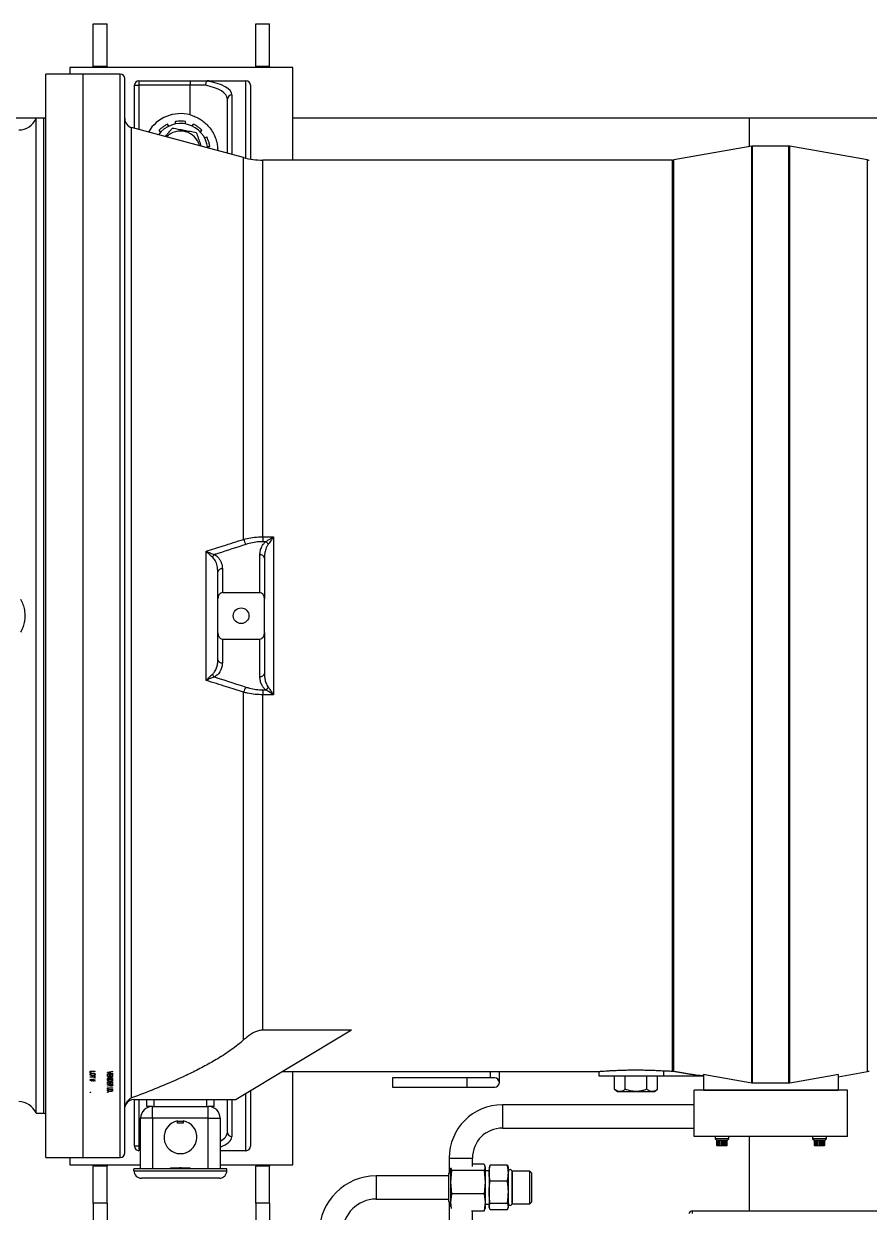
# Model space of a CAD drawing. Header units: millimetres. Extents: x -69706 to 52883, y -6882 to 68885.
# Drawn here: x 7014 to 7592, y 63736 to 64548 of the extents above; entities that cross this region are included whole.
import ezdxf

# ---------------------------------------------------------------- set-up
doc = ezdxf.new("R2010")
doc.units = ezdxf.units.MM
doc.layers.add('B2F-H-EQ-P-T20001$0$M-HVAC-EQPM', color=134, linetype='Continuous')

# ---------------------------------------------------------------- blocks, each defined once
blk = doc.blocks.new('B2F-H-EQ-P-T20001$0$CH-B2C-05、09-1000RT_20201019')
at = {"color": 0, "linetype": 'Continuous', "lineweight": 25}
for p, q in [((3146.54, 3106.45), (3156.07, 3106.45)), ((3146.54, 3077.24), (3146.54, 3106.45)), ((3156.07, 3077.24), (3156.07, 3106.45)), ((3257.66, 3106.45), (3267.19, 3106.45)), ((3257.66, 3077.24), (3257.66, 3106.45)), ((3267.19, 3077.24), (3267.19, 3106.45)), ((3130.66, 3076.48), (3130.66, 3072.1)), ((3283.06, 3076.48), (3130.66, 3076.48)), ((3156.07, 3077.24), (3146.54, 3077.24)), ((3146.54, 3077.24), (3146.54, 3076.48)), ((3156.07, 3077.24), (3156.07, 3076.48)), ((3267.19, 3077.24), (3257.66, 3077.24)), ((3257.66, 3077.24), (3257.66, 3076.48)), ((3267.19, 3077.24), (3267.19, 3076.48)), ((3283.06, 3013.36), (3283.06, 3076.48)), ((3139.76, 3072.1), (3114.36, 3072.1)), ((3114.36, 2332.31), (3114.36, 3072.1)), ((3139.76, 2332.31), (3139.76, 3072.1)), ((3165.16, 3072.04), (3139.76, 3072.04)), ((3165.16, 2332.37), (3165.16, 3072.04)), ((3168.2, 2335.42), (3168.2, 3068.99)), ((3174.81, 3064.42), (3177.86, 3064.42)), ((3174.81, 3035.08), (3174.81, 3064.42)), ((3177.86, 3067.46), (3177.86, 3064.42)), ((3177.86, 3067.46), (3212.91, 3067.46)), ((3212.91, 3064.42), (3177.86, 3064.42)), ((3177.86, 3064.42), (3177.86, 3034.26)), ((3212.91, 3067.46), (3225.72, 3067.46)), ((3212.91, 3067.46), (3212.91, 3064.42)), ((3223.34, 3064.42), (3212.91, 3064.42)), ((3212.91, 3044.24), (3212.91, 3064.42)), ((3225.72, 3067.46), (3251.01, 3067.46)), ((3251.01, 3014.69), (3251.01, 3067.46)), ((3254.06, 3064.42), (3254.06, 3014.08)), ((3238.31, 3018.06), (3238.31, 3054.98)), ((3241.36, 3057.84), (3241.36, 3017.25)), ((3112.86, 3041.94), (2839.43, 3041.94)), ((3112.83, 3041.94), (3107.56, 3041.94)), ((3107.56, 2362.47), (3107.56, 3041.94)), ((3112.83, 2362.47), (3112.83, 3041.94)), ((3249.4, 3015.09), (3172.91, 3035.59)), ((3172.91, 2372.97), (3172.91, 3035.59)), ((3197.07, 3037.73), (3198.13, 3036.48)), ((3198.32, 3036.57), (3197.38, 3037.88)), ((3202.85, 3038.05), (3202.85, 3039.66)), ((3209.43, 3039.71), (3209.55, 3038.08)), ((3209.76, 3038.05), (3209.76, 3039.66)), ((3214.29, 3036.57), (3215.23, 3037.88)), ((3594.93, 3041.94), (3283.06, 3041.94)), ((3886.33, 3041.94), (3594.93, 3041.94)), ((3594.93, 3041.94), (3594.93, 3022.53)), ((3192.73, 3032.51), (3191.79, 3033.82)), ((3220.59, 3034.06), (3219.73, 3032.67)), ((3219.88, 3032.51), (3220.83, 3033.82)), ((3222.67, 3028.66), (3224.21, 3029.16)), ((3226.29, 3022.92), (3224.78, 3022.3)), ((3224.81, 3022.09), (3226.34, 3022.59)), ((3596.7, 3022.84), (3543.49, 3013.46)), ((3596.7, 2383.15), (3596.7, 3022.84)), ((3622.1, 3022.89), (3597.23, 3022.89)), ((3597.23, 2383.1), (3597.23, 3022.89)), ((3622.1, 2383.1), (3622.1, 3022.89)), ((3675.84, 3013.46), (3622.63, 3022.84)), ((3622.63, 2383.15), (3622.63, 3022.84)), ((3249.4, 2754.39), (3249.4, 3015.09)), ((3542.39, 3013.36), (3262.55, 3013.36)), ((3262.55, 2756.17), (3262.55, 3013.36)), ((3542.39, 2391.32), (3542.39, 3013.36)), ((3543.49, 2391.21), (3543.49, 3013.46)), ((3675.84, 2390.95), (3675.84, 3013.46)), ((3262.55, 2756.17), (3262.55, 2752.78)), ((3262.55, 2756.17), (3269.93, 2756.17)), ((3264.48, 2752.78), (3262.55, 2752.78)), ((3269.93, 2756.17), (3269.93, 2648.24)), ((3223.84, 2658.03), (3223.84, 2746.38)), ((3260.54, 2718.08), (3260.54, 2743.78)), ((3263.58, 2741.63), (3263.58, 2713.77)), ((3231.83, 2713.77), (3231.83, 2732.19)), ((3234.88, 2734.35), (3234.88, 2718.08)), ((3231.83, 2690.64), (3231.83, 2713.77)), ((3234.88, 2718.08), (3260.54, 2718.08)), ((3263.58, 2690.64), (3263.58, 2713.77)), ((3231.83, 2672.22), (3231.83, 2690.64)), ((3234.88, 2686.33), (3234.88, 2670.07)), ((3234.88, 2686.33), (3260.54, 2686.33)), ((3260.54, 2660.63), (3260.54, 2686.33)), ((3263.58, 2690.64), (3263.58, 2662.78)), ((3249.4, 2412.52), (3249.4, 2650.02)), ((3262.55, 2651.63), (3264.48, 2651.63)), ((3262.55, 2651.63), (3262.55, 2648.24)), ((3262.55, 2419.25), (3262.55, 2648.24)), ((3269.93, 2648.24), (3262.55, 2648.24)), ((3323.05, 2419.25), (3244.41, 2372)), ((3323.05, 2419.25), (3262.55, 2419.25)), ((3144.55, 2391.24), (3148.05, 2391.24)), ((3144.55, 2390.08), (3144.55, 2391.24)), ((3144.95, 2390.08), (3144.55, 2390.08)), ((3144.55, 2387.34), (3147.64, 2387.34)), ((3144.55, 2387.08), (3144.55, 2387.34)), ((3147.64, 2387.08), (3144.55, 2387.08)), ((3144.91, 2389.58), (3144.91, 2389)), ((3144.95, 2390.97), (3144.95, 2391.24)), ((3144.95, 2390.08), (3144.95, 2390.97)), ((3148.05, 2390.97), (3144.95, 2390.97)), ((3147.64, 2387.93), (3148.05, 2387.93)), ((3147.64, 2387.34), (3147.64, 2387.93)), ((3147.64, 2387.08), (3147.64, 2387.34)), ((3147.64, 2386.5), (3147.64, 2387.08)), ((3148.05, 2386.5), (3147.64, 2386.5)), ((3147.69, 2389.58), (3147.69, 2389)), ((3148.05, 2390.97), (3148.05, 2391.24)), ((3148.05, 2386.5), (3148.05, 2387.93)), ((3156.47, 2390.56), (3159.97, 2391.32)), ((3156.47, 2390.27), (3156.47, 2390.56)), ((3159.97, 2389.52), (3156.47, 2390.27)), ((3156.47, 2389.35), (3159.97, 2389.35)), ((3156.47, 2387.99), (3156.47, 2389.35)), ((3156.88, 2387.99), (3156.47, 2387.99)), ((3156.47, 2387.64), (3159.97, 2387.64)), ((3156.47, 2387.38), (3156.47, 2387.64)), ((3159.09, 2387.38), (3156.47, 2387.38)), ((3156.47, 2386.5), (3159.09, 2387.38)), ((3156.47, 2386.23), (3156.47, 2386.5)), ((3159.97, 2386.23), (3156.47, 2386.23)), ((3156.88, 2389.08), (3156.88, 2389.35)), ((3156.88, 2387.99), (3156.88, 2389.08)), ((3158.09, 2389.08), (3156.88, 2389.08)), ((3157.47, 2390.52), (3156.9, 2390.42)), ((3159.97, 2387.36), (3157.36, 2386.49)), ((3157.36, 2386.49), (3159.97, 2386.49)), ((3159.97, 2391.03), (3157.47, 2390.52)), ((3157.47, 2390.31), (3159.97, 2389.8)), ((3158.09, 2389.08), (3158.09, 2389.35)), ((3158.09, 2388.11), (3158.09, 2389.08)), ((3158.49, 2388.11), (3158.09, 2388.11)), ((3158.49, 2389.08), (3158.49, 2389.35)), ((3158.49, 2388.11), (3158.49, 2389.08)), ((3159.57, 2389.08), (3158.49, 2389.08)), ((3159.09, 2387.38), (3159.09, 2387.64)), ((3159.57, 2389.08), (3159.57, 2389.35)), ((3159.57, 2388.04), (3159.57, 2389.08)), ((3159.97, 2388.04), (3159.57, 2388.04)), ((3159.97, 2391.03), (3159.97, 2391.32)), ((3159.97, 2389.52), (3159.97, 2389.8)), ((3159.97, 2388.04), (3159.97, 2389.35)), ((3159.97, 2387.36), (3159.97, 2387.64)), ((3159.97, 2386.23), (3159.97, 2386.49)), ((3276.11, 2391.05), (3492.25, 2391.05)), ((3283.06, 2327.17), (3283.06, 2391.05)), ((3401.95, 2386.6), (3351.15, 2386.6)), ((3351.15, 2386.6), (3351.15, 2380.25)), ((3421, 2386.6), (3401.95, 2386.6)), ((3401.95, 2386.6), (3401.95, 2380.25)), ((3417.83, 2391.05), (3417.83, 2386.6)), ((3424.18, 2383.43), (3424.18, 2391.05)), ((3492.19, 2391.05), (3492.19, 2388)), ((3492.19, 2388), (3536.33, 2388)), ((3502.92, 2378.86), (3502.92, 2388)), ((3510.26, 2378.86), (3510.26, 2388)), ((3524.92, 2378.86), (3524.92, 2388)), ((3532.25, 2378.86), (3532.25, 2388)), ((3536.33, 2391.52), (3536.33, 2388)), ((3536.33, 2388), (3563.69, 2388)), ((3542.39, 2391.32), (3543.49, 2391.21)), ((3563.69, 2389), (3563.69, 2378.35)), ((3655.64, 2387.39), (3675.84, 2390.95)), ((3655.64, 2389), (3655.64, 2378.35)), ((3144.55, 2385.64), (3145.49, 2385.54)), ((3144.55, 2385.4), (3144.55, 2385.64)), ((3145.49, 2385.3), (3144.55, 2385.4)), ((3144.55, 2385.11), (3145.49, 2385.01)), ((3144.55, 2384.87), (3144.55, 2385.11)), ((3145.49, 2384.77), (3144.55, 2384.87)), ((3145.49, 2385.75), (3145.94, 2385.75)), ((3145.49, 2385.54), (3145.49, 2385.75)), ((3145.49, 2385.01), (3145.49, 2385.3)), ((3145.49, 2384.39), (3145.49, 2384.77)), ((3145.94, 2384.39), (3145.49, 2384.39)), ((3145.94, 2385.49), (3145.94, 2385.75)), ((3145.94, 2385.49), (3146.7, 2385.41)), ((3146.7, 2385.17), (3145.94, 2385.25)), ((3145.94, 2384.96), (3145.94, 2385.25)), ((3145.94, 2384.96), (3146.7, 2384.88)), ((3145.94, 2384.39), (3145.94, 2384.73)), ((3146.7, 2384.65), (3145.94, 2384.73)), ((3146.7, 2385.75), (3147.15, 2385.75)), ((3146.7, 2385.41), (3146.7, 2385.75)), ((3146.7, 2384.88), (3146.7, 2385.17)), ((3146.7, 2384.39), (3146.7, 2384.65)), ((3147.15, 2384.39), (3146.7, 2384.39)), ((3147.15, 2385.36), (3147.15, 2385.75)), ((3147.15, 2385.36), (3148.05, 2385.26)), ((3147.15, 2384.83), (3147.15, 2385.12)), ((3148.05, 2385.03), (3147.15, 2385.12)), ((3147.15, 2384.83), (3148.05, 2384.74)), ((3147.15, 2384.39), (3147.15, 2384.6)), ((3148.05, 2384.5), (3147.15, 2384.6)), ((3148.05, 2385.03), (3148.05, 2385.26)), ((3148.05, 2384.5), (3148.05, 2384.74)), ((3156.47, 2385.81), (3159.97, 2385.81)), ((3156.47, 2385.16), (3156.47, 2385.81)), ((3156.47, 2384.01), (3159.97, 2384.01)), ((3156.47, 2382.72), (3156.47, 2384.01)), ((3156.88, 2382.72), (3156.47, 2382.72)), ((3156.47, 2382.38), (3159.97, 2382.38)), ((3156.47, 2382.13), (3156.47, 2382.38)), ((3158.05, 2382.13), (3156.47, 2382.13)), ((3156.47, 2381.17), (3157.21, 2381.39)), ((3157.44, 2381.18), (3156.47, 2380.89)), ((3156.47, 2380.89), (3156.47, 2381.17)), ((3156.47, 2379.95), (3159.97, 2379.95)), ((3156.47, 2379.71), (3156.47, 2379.95)), ((3159.97, 2379.71), (3156.47, 2379.71)), ((3156.47, 2379.29), (3156.92, 2379.29)), ((3156.47, 2379.07), (3156.47, 2379.29)), ((3156.92, 2379.07), (3156.47, 2379.07)), ((3156.47, 2378.66), (3159.97, 2378.66)), ((3156.47, 2378.05), (3156.47, 2378.66)), ((3156.88, 2385.81), (3156.88, 2385.55)), ((3159.57, 2385.55), (3156.88, 2385.55)), ((3156.88, 2385.18), (3156.88, 2385.55)), ((3156.88, 2383.76), (3156.88, 2384.01)), ((3156.88, 2382.72), (3156.88, 2383.76)), ((3158.09, 2383.76), (3156.88, 2383.76)), ((3156.88, 2378.66), (3156.88, 2378.42)), ((3159.57, 2378.42), (3156.88, 2378.42)), ((3156.88, 2378.07), (3156.88, 2378.42)), ((3156.92, 2379.07), (3156.92, 2379.29)), ((3157.92, 2381.36), (3157.44, 2381.18)), ((3157.92, 2381.36), (3157.92, 2381.55)), ((3158.09, 2381.49), (3157.92, 2381.36)), ((3158.03, 2381.75), (3158.05, 2381.88)), ((3158.05, 2382.13), (3158.05, 2382.38)), ((3158.05, 2381.88), (3158.05, 2382.13)), ((3158.09, 2383.76), (3158.09, 2384.01)), ((3158.09, 2382.83), (3158.09, 2383.76)), ((3158.49, 2382.83), (3158.09, 2382.83)), ((3158.45, 2382.38), (3158.45, 2382.13)), ((3159.57, 2382.13), (3158.45, 2382.13)), ((3158.45, 2381.66), (3158.45, 2382.13)), ((3158.49, 2383.76), (3158.49, 2384.01)), ((3158.49, 2382.83), (3158.49, 2383.76)), ((3159.57, 2383.76), (3158.49, 2383.76)), ((3159.5, 2384.89), (3159.57, 2385.19)), ((3159.5, 2377.8), (3159.57, 2378.08)), ((3159.57, 2385.81), (3159.57, 2385.55)), ((3159.57, 2385.19), (3159.57, 2385.55)), ((3159.57, 2383.76), (3159.57, 2384.01)), ((3159.57, 2382.76), (3159.57, 2383.76)), ((3159.97, 2382.76), (3159.57, 2382.76)), ((3159.57, 2382.38), (3159.57, 2382.13)), ((3159.57, 2381.61), (3159.57, 2382.13)), ((3159.57, 2378.66), (3159.57, 2378.42)), ((3159.57, 2378.08), (3159.57, 2378.42)), ((3159.67, 2384.61), (3159.67, 2384.85)), ((3159.97, 2385.19), (3159.92, 2384.87)), ((3159.97, 2378.08), (3159.92, 2377.78)), ((3159.97, 2385.19), (3159.97, 2385.81)), ((3159.97, 2382.76), (3159.97, 2384.01)), ((3159.97, 2381.62), (3159.97, 2382.38)), ((3159.97, 2379.71), (3159.97, 2379.95)), ((3159.97, 2378.08), (3159.97, 2378.66)), ((3351.15, 2380.25), (3401.95, 2380.25)), ((3401.95, 2380.25), (3421, 2380.25)), ((3502.92, 2378.86), (3504.96, 2377.33)), ((3530.22, 2377.33), (3532.25, 2378.86)), ((3557.34, 2346.6), (3557.34, 2378.35)), ((3661.99, 2378.35), (3557.34, 2378.35)), ((3563.69, 2378.35), (3655.64, 2378.35)), ((3622.1, 2383.1), (3597.23, 2383.1)), ((3661.99, 2346.6), (3661.99, 2378.35)), ((3144.55, 2376.84), (3145, 2376.84)), ((3144.55, 2376.63), (3144.55, 2376.84)), ((3145, 2376.63), (3144.55, 2376.63)), ((3145, 2376.63), (3145, 2376.84)), ((3156.47, 2376.96), (3156.92, 2376.96)), ((3156.47, 2376.74), (3156.47, 2376.96)), ((3156.92, 2376.74), (3156.47, 2376.74)), ((3156.92, 2376.74), (3156.92, 2376.96)), ((3159.67, 2377.54), (3159.67, 2377.74)), ((3174.56, 2372), (3244.41, 2372)), ((3174.81, 2339.99), (3174.81, 2372)), ((3177.86, 2372), (3177.86, 2339.99)), ((3183.31, 2367.17), (3183.31, 2372)), ((3188.39, 2367.17), (3188.39, 2372)), ((3224.21, 2367.17), (3224.21, 2372)), ((3229.29, 2367.17), (3229.29, 2372)), ((3238.31, 2349.44), (3238.31, 2372)), ((3241.36, 2372), (3241.36, 2346.57)), ((3251.01, 2336.95), (3251.01, 2375.97)), ((3254.06, 2377.8), (3254.06, 2339.99)), ((3504.96, 2377.33), (3530.22, 2377.33)), ((3107.56, 2362.47), (3112.83, 2362.47)), ((3187.19, 2367.17), (3183.31, 2367.17)), ((3187.19, 2359.04), (3187.19, 2367.17)), ((3187.19, 2367.17), (3225.29, 2367.17)), ((3225.29, 2359.04), (3225.29, 2367.17)), ((3229.29, 2367.17), (3225.29, 2367.17)), ((3557.34, 2368.25), (3426.27, 2368.25)), ((3426.27, 2368.25), (3426.27, 2360.31)), ((3187.19, 2359.04), (3179.06, 2359.04)), ((3179.06, 2324.5), (3179.06, 2359.04)), ((3225.29, 2359.04), (3187.19, 2359.04)), ((3187.19, 2359.04), (3187.19, 2324.5)), ((3204.33, 2357.2), (3204.33, 2357.23)), ((3204.33, 2357.2), (3208.14, 2357.2)), ((3204.33, 2355.81), (3204.33, 2357.2)), ((3208.14, 2355.81), (3204.33, 2355.81)), ((3208.14, 2357.23), (3208.14, 2357.2)), ((3208.14, 2357.2), (3208.14, 2355.81)), ((3225.29, 2359.04), (3233.41, 2359.04)), ((3225.29, 2324.5), (3225.29, 2359.04)), ((3233.41, 2359.04), (3233.41, 2324.5)), ((3426.27, 2360.31), (3426.27, 2352.38)), ((3426.27, 2352.38), (3557.34, 2352.38)), ((3661.99, 2346.6), (3557.34, 2346.6)), ((3571.56, 2346.6), (3571.56, 2345.13)), ((3581.09, 2345.13), (3581.09, 2346.6)), ((3594.93, 2346.6), (3594.93, 2295.8)), ((3638.24, 2346.6), (3638.24, 2345.13)), ((3647.77, 2345.13), (3647.77, 2346.6)), ((3177.86, 2339.99), (3174.81, 2339.99)), ((3177.86, 2339.99), (3177.86, 2336.95)), ((3177.86, 2339.99), (3179.06, 2339.99)), ((3571.56, 2345.13), (3572.8, 2343.8)), ((3581.09, 2345.13), (3571.56, 2345.13)), ((3572.83, 2343.8), (3572.8, 2343.8)), ((3573.53, 2343.8), (3572.83, 2343.8)), ((3572.83, 2340.52), (3572.83, 2343.8)), ((3573.4, 2340.31), (3572.83, 2340.52)), ((3573.01, 2340.4), (3573.27, 2340.25)), ((3579.38, 2340.25), (3573.27, 2340.25)), ((3573.4, 2343.8), (3573.4, 2340.31)), ((3573.53, 2340.52), (3573.4, 2340.31)), ((3574.98, 2343.8), (3573.53, 2343.8)), ((3573.53, 2340.52), (3573.53, 2343.8)), ((3574.4, 2340.31), (3574.4, 2343.8)), ((3574.98, 2340.52), (3574.4, 2340.31)), ((3576.79, 2343.8), (3574.98, 2343.8)), ((3574.98, 2340.52), (3574.98, 2343.8)), ((3575.92, 2340.31), (3574.98, 2340.52)), ((3575.92, 2343.8), (3575.92, 2340.31)), ((3578.48, 2343.8), (3576.79, 2343.8)), ((3576.79, 2340.52), (3576.79, 2343.8)), ((3577.54, 2340.31), (3576.79, 2340.52)), ((3577.54, 2340.31), (3577.54, 2343.8)), ((3578.48, 2340.52), (3577.54, 2340.31)), ((3579.59, 2343.8), (3578.48, 2343.8)), ((3578.48, 2340.52), (3578.48, 2343.8)), ((3578.84, 2343.8), (3578.84, 2340.31)), ((3579.59, 2340.52), (3578.84, 2340.31)), ((3579.38, 2340.25), (3579.64, 2340.4)), ((3579.47, 2340.31), (3579.59, 2340.52)), ((3579.86, 2343.8), (3579.59, 2343.8)), ((3579.59, 2340.52), (3579.59, 2343.8)), ((3579.83, 2340.52), (3579.83, 2343.8)), ((3579.86, 2343.8), (3581.09, 2345.13)), ((3638.24, 2345.13), (3639.47, 2343.8)), ((3647.77, 2345.13), (3638.24, 2345.13)), ((3639.5, 2343.8), (3639.47, 2343.8)), ((3640.2, 2343.8), (3639.5, 2343.8)), ((3639.5, 2340.52), (3639.5, 2343.8)), ((3640.08, 2340.31), (3639.5, 2340.52)), ((3639.69, 2340.4), (3639.95, 2340.25)), ((3646.06, 2340.25), (3639.95, 2340.25)), ((3640.08, 2343.8), (3640.08, 2340.31)), ((3640.2, 2340.52), (3640.08, 2340.31)), ((3641.66, 2343.8), (3640.2, 2343.8)), ((3640.2, 2340.52), (3640.2, 2343.8)), ((3641.08, 2340.31), (3641.08, 2343.8)), ((3641.66, 2340.52), (3641.08, 2340.31)), ((3643.47, 2343.8), (3641.66, 2343.8)), ((3641.66, 2340.52), (3641.66, 2343.8)), ((3642.59, 2340.31), (3641.66, 2340.52)), ((3642.59, 2343.8), (3642.59, 2340.31)), ((3645.16, 2343.8), (3643.47, 2343.8)), ((3643.47, 2340.52), (3643.47, 2343.8)), ((3644.22, 2340.31), (3643.47, 2340.52)), ((3644.22, 2340.31), (3644.22, 2343.8)), ((3645.16, 2340.52), (3644.22, 2340.31)), ((3646.27, 2343.8), (3645.16, 2343.8)), ((3645.16, 2340.52), (3645.16, 2343.8)), ((3645.52, 2343.8), (3645.52, 2340.31)), ((3646.27, 2340.52), (3645.52, 2340.31)), ((3646.06, 2340.25), (3646.32, 2340.4)), ((3646.14, 2340.31), (3646.27, 2340.52)), ((3646.53, 2343.8), (3646.27, 2343.8)), ((3646.27, 2340.52), (3646.27, 2343.8)), ((3646.5, 2340.52), (3646.5, 2343.8)), ((3646.53, 2343.8), (3647.77, 2345.13)), ((3114.36, 2332.31), (3139.76, 2332.31)), ((3130.66, 2332.31), (3130.66, 2327.17)), ((3139.76, 2332.37), (3165.16, 2332.37)), ((3179.06, 2336.95), (3177.86, 2336.95)), ((3233.41, 2336.95), (3251.01, 2336.95)), ((3389.89, 2331.87), (3389.89, 2321.4)), ((3389.89, 2331.87), (3397.83, 2331.87)), ((3397.83, 2331.87), (3405.76, 2331.87)), ((3405.76, 2326.2), (3405.76, 2331.87)), ((3130.66, 2327.17), (3179.06, 2327.17)), ((3146.54, 2327.17), (3146.54, 2326.41)), ((3146.54, 2301), (3146.54, 2326.41)), ((3156.07, 2326.41), (3146.54, 2326.41)), ((3156.07, 2327.17), (3156.07, 2326.41)), ((3156.07, 2301), (3156.07, 2326.41)), ((3237.99, 2324.5), (3174.48, 2324.5)), ((3174.48, 2323.23), (3174.48, 2324.5)), ((3174.48, 2323.23), (3237.99, 2323.23)), ((3199.72, 2325.26), (3199.28, 2324.5)), ((3199.72, 2325.26), (3212.75, 2325.26)), ((3213.19, 2324.5), (3212.75, 2325.26)), ((3233.41, 2327.17), (3283.06, 2327.17)), ((3237.99, 2323.23), (3237.99, 2324.5)), ((3257.66, 2327.17), (3257.66, 2326.41)), ((3267.19, 2326.41), (3257.66, 2326.41)), ((3257.66, 2301), (3257.66, 2326.41)), ((3267.19, 2327.17), (3267.19, 2326.41)), ((3267.19, 2301), (3267.19, 2326.41)), ((3389.89, 2321.51), (3389.5, 2321.39)), ((3389.5, 2321.39), (3389.5, 2320.44)), ((3390.82, 2325.11), (3390.82, 2315.49)), ((3391.41, 2323.46), (3390.82, 2315.49)), ((3390.93, 2325.19), (3391.41, 2323.46)), ((3413.85, 2323.46), (3391.41, 2323.46)), ((3413.85, 2327.74), (3405.76, 2327.74)), ((3413.85, 2327.74), (3414.44, 2325.6)), ((3414.44, 2325.6), (3413.85, 2323.46)), ((3413.85, 2323.46), (3414.44, 2315.49)), ((3414.44, 2326.09), (3414.31, 2326.59)), ((3414.44, 2325.6), (3414.44, 2326.09)), ((3414.44, 2325.6), (3414.44, 2315.49)), ((3417.13, 2323.18), (3414.44, 2323.18)), ((3417.35, 2325.88), (3417.13, 2325.29)), ((3417.13, 2325.29), (3417.13, 2321.61)), ((3417.13, 2321.61), (3417.13, 2308.68)), ((3417.89, 2326.96), (3417.35, 2325.88)), ((3429.58, 2326.96), (3417.89, 2326.96)), ((3429.58, 2326.96), (3430.12, 2325.88)), ((3430.34, 2325.29), (3430.13, 2325.88)), ((3430.34, 2321.61), (3430.34, 2325.29)), ((3430.34, 2308.68), (3430.34, 2321.61)), ((3432.88, 2300.88), (3432.88, 2322.72)), ((3433.06, 2321.6), (3432.88, 2321.6)), ((3445.01, 2322.91), (3433.06, 2322.91)), ((3433.06, 2300.69), (3433.06, 2322.91)), ((3446.35, 2321.58), (3445.01, 2322.91)), ((3445.01, 2300.69), (3445.01, 2322.91)), ((3446.35, 2305.08), (3446.35, 2321.58)), ((3232.91, 2318.15), (3179.56, 2318.15)), ((3389.5, 2319.74), (3339.91, 2319.74)), ((3339.91, 2319.74), (3339.91, 2311.8)), ((3389.5, 2320.44), (3389.5, 2302.21)), ((3390.82, 2315.49), (3391.41, 2307.52)), ((3390.82, 2315.49), (3390.82, 2301.69)), ((3414.44, 2315.49), (3413.85, 2307.52)), ((3414.44, 2315.49), (3414.44, 2301.69)), ((3417.89, 2316.26), (3429.58, 2316.26)), ((3339.91, 2311.8), (3339.91, 2303.86)), ((3391.41, 2307.52), (3390.82, 2301.69)), ((3413.85, 2307.52), (3391.41, 2307.52)), ((3413.85, 2307.52), (3414.44, 2301.69)), ((3417.13, 2308.68), (3417.13, 2298.87)), ((3430.34, 2298.87), (3430.34, 2308.68)), ((3446.35, 2302.02), (3446.35, 2305.08)), ((3156.07, 2301), (3146.54, 2301)), ((3146.54, 2301), (3146.54, 1995.06)), ((3156.07, 2301), (3156.07, 1987.11)), ((3267.19, 2301), (3257.66, 2301)), ((3257.66, 2301), (3257.66, 1916.74)), ((3267.19, 2301), (3267.19, 1909.58)), ((3339.91, 2303.86), (3389.5, 2303.86)), ((3389.5, 2302.21), (3389.89, 2302.09)), ((3389.89, 2302.2), (3389.89, 2236.61)), ((3390.82, 2301.69), (3391.26, 2297.37)), ((3390.82, 2301.69), (3390.82, 2298.49)), ((3414.44, 2301.69), (3413.85, 2295.86)), ((3413.85, 2295.86), (3414.17, 2297.01)), ((3414.31, 2297.01), (3414.44, 2297.51)), ((3414.44, 2301.69), (3414.44, 2297.51)), ((3414.44, 2300.42), (3417.13, 2300.42)), ((3417.13, 2298.87), (3417.13, 2298.31)), ((3417.13, 2298.31), (3417.35, 2297.72)), ((3417.89, 2301.1), (3429.58, 2301.1)), ((3430.13, 2297.72), (3430.34, 2298.31)), ((3430.34, 2298.31), (3430.34, 2298.87)), ((3432.88, 2302), (3433.06, 2302)), ((3433.06, 2300.69), (3445.01, 2300.69)), ((3445.01, 2300.69), (3446.35, 2302.02)), ((3405.25, 2295.86), (3413.85, 2295.86)), ((3405.76, 2236.61), (3405.76, 2295.86)), ((3429.58, 2296.64), (3417.89, 2296.64)), ((3556.17, 2295.8), (4286.33, 2295.8)), ((3556.17, 2294.02), (3556.17, 2295.8))]:
    blk.add_line(p, q, dxfattribs=at)
at = {"color": 0, "linetype": 'Continuous', "lineweight": 25, "flags": 128}
for points in [[(3596.7, 2383.15), (3567.15, 2388.38), (3563.69, 2389)], [(3655.64, 2389), (3652.18, 2388.38), (3622.63, 2383.15)]]:
    blk.add_lwpolyline(points, dxfattribs=at)
at = {"color": 0, "linetype": 'Continuous', "lineweight": 25}
blk.add_circle((3247.71, 2702.21), 5.36, dxfattribs=at)
for centre, radius, start, end in [((3165.16, 3068.99), 3.05, 0, 90), ((3177.86, 3064.42), 3.05, 90, 180), ((3251.01, 3064.42), 3.05, 0, 90), ((3241.27, 3054.88), 2.96, 88.27487, 178.1646), ((3112.83, 3043.46), 1.52, 270, 0), ((3206.31, 3019.71), 25.4, 74.92994, 149.72614), ((3095.76, 3046.64), 12.7, 270, 338.28438), ((3174.56, 3041.72), 6.35, 180, 255), ((3206.31, 3019.71), 18.66, 6.01769, 143.98231), ((3206.31, 3019.71), 13.49, 14.73047, 135.26953), ((3597.23, 3019.84), 3.05, 90, 100), ((3622.1, 3019.84), 3.05, 80, 90), ((3262.55, 3064.16), 50.8, 255, 270), ((3542.39, 3019.71), 6.35, 270, 280), ((3676.94, 3019.71), 6.35, 260, 270), ((3265.01, 2759.67), 16.48, 198.67867, 212.04704), ((3261.74, 2748.27), 5.27, 31.32133, 58.76941), ((3233.8, 2739.53), 6.23, 134.51476, 154.99318), ((3260.92, 2741.09), 2.72, 11.42127, 98.05193), ((3234.5, 2731.65), 2.72, 81.95226, 168.57754), ((3234.5, 2672.76), 2.72, 191.42246, 278.04774), ((3233.8, 2664.88), 6.23, 205.00682, 225.48524), ((3260.92, 2663.32), 2.72, 261.94807, 348.57873), ((3265.01, 2644.74), 16.48, 147.95296, 161.32133), ((3261.74, 2656.14), 5.27, 301.23059, 328.67867), ((3421, 2383.43), 3.18, 270, 90), ((3676.94, 2384.7), 6.35, 90, 100), ((3095.76, 2357.77), 12.7, 21.71562, 90), ((3174.56, 2365.65), 6.35, 90, 155.87328), ((3112.83, 2360.95), 1.52, 0, 90), ((3187.19, 2359.04), 8.13, 90, 180), ((3225.29, 2359.04), 8.13, 0, 90), ((3426.27, 2331.87), 36.39, 90, 180), ((3206.24, 2346.15), 11.24, 99.75826, 80.24174), ((3241.27, 2349.53), 2.96, 181.8354, 271.72513), ((3426.27, 2331.87), 20.51, 90, 180), ((3177.86, 2339.99), 3.05, 180, 270), ((3251.01, 2339.99), 3.05, 270, 0), ((3165.16, 2335.42), 3.05, 270, 0), ((3179.56, 2323.23), 5.08, 180, 270), ((3232.91, 2323.23), 5.08, 270, 0), ((3431.61, 2322.72), 1.27, 0, 180), ((3339.91, 2281.07), 38.67, 90, 180), ((3339.91, 2281.07), 22.8, 90, 180), ((3431.61, 2300.88), 1.27, 180, 0), ((3556.17, 2293.23), 2.57, 90, 162.12564)]:
    blk.add_arc(centre, radius, start, end, dxfattribs=at)
for centre, major_axis, ratio, start_param, end_param in [((3212.91, 3054.98), (-25.4, 0), 0.407647, 3.141593, 4.289116), ((3212.91, 3057.84), (-28.45, 0), 0.36397, 3.141593, 4.296665), ((3234.88, 2713.77), (0, -4.31), 0.707107, 3.141593, 4.712389), ((3260.54, 2713.77), (0, 4.31), 0.707107, 4.712389, 6.283185), ((3234.88, 2690.64), (0, -4.31), 0.707107, 4.712389, 6.283185), ((3260.54, 2690.64), (0, 4.31), 0.707107, 3.141593, 4.712389), ((3212.91, 2349.44), (-25.4, 0), 0.407647, 2.510251, 3.141593), ((3212.91, 2346.57), (-28.45, 0), 0.36397, 2.375675, 3.141593)]:
    blk.add_ellipse(centre, major_axis=major_axis, ratio=ratio, start_param=start_param, end_param=end_param, dxfattribs=at)
for points, knots in [([(3224.4, 3067.31), (3224.26, 3067.17), (3223.98, 3066.9), (3223.64, 3066.11), (3223.43, 3065.26), (3223.36, 3064.67), (3223.34, 3064.43), (3223.34, 3064.42)], [0, 0, 0, 0, 0.268368, 0.536681, 0.805532, 0.992817, 1, 1, 1, 1]), ([(3225.72, 3067.46), (3225.56, 3067.46), (3225.23, 3067.46), (3224.82, 3067.43), (3224.56, 3067.38), (3224.45, 3067.34), (3224.41, 3067.32), (3224.4, 3067.31)], [0, 0, 0, 0, 0.330021, 0.687451, 0.831644, 0.950032, 1, 1, 1, 1]), ([(3212.91, 3044.24), (3214.09, 3043.86), (3216.46, 3043.11), (3219.7, 3041.39), (3222.6, 3039.3), (3225.25, 3036.77), (3227.58, 3033.78), (3229.4, 3030.49), (3230.69, 3027.12), (3231.41, 3023.92), (3231.71, 3021.45), (3231.68, 3020.15), (3231.67, 3019.84)], [0, 0, 0, 0, 0.108362, 0.216843, 0.324338, 0.431914, 0.555342, 0.67876, 0.782755, 0.886597, 0.972963, 1, 1, 1, 1]), ([(3197.07, 3037.73), (3196.4, 3037.35), (3195.04, 3036.6), (3193.3, 3035.28), (3192.26, 3034.28), (3191.79, 3033.82)], [0, 0, 0, 0, 0.347282, 0.703334, 1, 1, 1, 1]), ([(3195.83, 3029.45), (3196.3, 3030), (3197.57, 3031.47), (3199.23, 3033.42), (3200.41, 3034.8), (3200.82, 3035.27)], [0, 0, 0, 0, 0.283359, 0.755262, 1, 1, 1, 1]), ([(3197.38, 3037.88), (3197.33, 3037.86), (3197.25, 3037.82), (3197.15, 3037.77), (3197.1, 3037.74), (3197.07, 3037.73)], [0, 0, 0, 0, 0.499966, 0.750013, 1, 1, 1, 1]), ([(3200.82, 3035.27), (3202.13, 3035.02), (3204.77, 3034.53), (3208.83, 3033.77), (3212.93, 3033.01), (3215.67, 3032.5), (3217.03, 3032.24)], [0, 0, 0, 0, 0.245672, 0.491191, 0.74551, 1, 1, 1, 1]), ([(3209.43, 3039.71), (3208.66, 3039.81), (3207.12, 3039.99), (3204.93, 3039.96), (3203.5, 3039.75), (3202.85, 3039.66)], [0, 0, 0, 0, 0.347279, 0.703334, 1, 1, 1, 1]), ([(3209.76, 3039.66), (3209.71, 3039.67), (3209.62, 3039.68), (3209.51, 3039.7), (3209.45, 3039.71), (3209.43, 3039.71)], [0, 0, 0, 0, 0.499952, 0.750012, 1, 1, 1, 1]), ([(3220.59, 3034.06), (3220.02, 3034.58), (3218.89, 3035.64), (3217.09, 3036.9), (3215.82, 3037.57), (3215.23, 3037.88)], [0, 0, 0, 0, 0.347275, 0.703334, 1, 1, 1, 1]), ([(3217.03, 3032.24), (3217.48, 3030.98), (3218.37, 3028.45), (3219.48, 3025.31), (3220.14, 3023.45), (3220.34, 3022.88)], [0, 0, 0, 0, 0.408365, 0.816486, 1, 1, 1, 1]), ([(3220.83, 3033.82), (3220.79, 3033.86), (3220.73, 3033.92), (3220.65, 3034), (3220.61, 3034.04), (3220.59, 3034.06)], [0, 0, 0, 0, 0.499957, 0.750002, 1, 1, 1, 1]), ([(3226.29, 3022.92), (3226.15, 3023.68), (3225.85, 3025.2), (3225.13, 3027.27), (3224.5, 3028.57), (3224.21, 3029.16)], [0, 0, 0, 0, 0.347281, 0.703335, 1, 1, 1, 1]), ([(3226.34, 3022.59), (3226.34, 3022.64), (3226.32, 3022.73), (3226.31, 3022.84), (3226.3, 3022.9), (3226.29, 3022.92)], [0, 0, 0, 0, 0.499954, 0.750037, 1, 1, 1, 1]), ([(3223.84, 2746.38), (3227.71, 2747.57), (3236.25, 2750.21), (3244.75, 2752.92), (3249.4, 2754.39)], [0, 0, 0, 0, 0.45353, 1, 1, 1, 1]), ([(3249.4, 2754.39), (3251.02, 2754.79), (3254.3, 2755.59), (3258.77, 2756.1), (3261.54, 2756.15), (3262.55, 2756.17)], [0, 0, 0, 0, 0.384259, 0.777339, 1, 1, 1, 1]), ([(3262.55, 2752.78), (3261.67, 2752.76), (3259.27, 2752.71), (3255.35, 2752.17), (3252.49, 2751.35), (3251.04, 2750.93)], [0, 0, 0, 0, 0.22149, 0.605201, 1, 1, 1, 1]), ([(3260.54, 2743.78), (3260.6, 2744.75), (3260.73, 2746.72), (3261.65, 2749.16), (3262.82, 2751.05), (3263.72, 2752.11), (3264.33, 2752.66), (3264.48, 2752.78)], [0, 0, 0, 0, 0.303293, 0.615858, 0.780858, 0.948801, 1, 1, 1, 1]), ([(3264.48, 2752.78), (3265.54, 2753.42), (3267.31, 2754.47), (3269.18, 2755.68), (3269.93, 2756.17), (3269.93, 2756.17)], [0, 0, 0, 0, 0.597119, 0.997089, 1, 1, 1, 1]), ([(3269.93, 2756.17), (3269.93, 2756.17), (3269.42, 2755.44), (3268.17, 2753.63), (3266.96, 2751.99), (3266.25, 2751.02)], [0, 0, 0, 0, 0.002891, 0.403134, 1, 1, 1, 1]), ([(3228.15, 2742.17), (3227.38, 2742.84), (3225.91, 2744.13), (3224.49, 2745.65), (3223.84, 2746.37), (3223.84, 2746.38)], [0, 0, 0, 0, 0.525031, 0.99681, 1, 1, 1, 1]), ([(3223.84, 2746.38), (3223.85, 2746.37), (3224.7, 2745.95), (3226.57, 2745.06), (3228.44, 2744.35), (3229.43, 2743.98)], [0, 0, 0, 0, 0.003211, 0.474869, 1, 1, 1, 1]), ([(3251.04, 2750.93), (3244.65, 2748.85), (3237.45, 2746.52), (3230.23, 2744.23), (3229.43, 2743.98)], [0, 0, 0, 0, 0.888931, 1, 1, 1, 1]), ([(3229.43, 2743.98), (3229.91, 2743.68), (3230.9, 2743.08), (3232.21, 2741.8), (3233.37, 2740.21), (3234.24, 2738.32), (3234.78, 2736.35), (3234.85, 2735.02), (3234.88, 2734.35)], [0, 0, 0, 0, 0.126256, 0.256922, 0.439208, 0.626482, 0.811757, 1, 1, 1, 1]), ([(3266.25, 2751.02), (3265.9, 2750.48), (3265.19, 2749.41), (3264.37, 2747.29), (3263.72, 2744.69), (3263.63, 2742.65), (3263.58, 2741.63)], [0, 0, 0, 0, 0.185334, 0.374676, 0.684374, 1, 1, 1, 1]), ([(3231.83, 2732.19), (3231.75, 2733.56), (3231.63, 2735.59), (3230.82, 2738.2), (3230.06, 2739.84), (3229.18, 2741.19), (3228.49, 2741.84), (3228.15, 2742.17)], [0, 0, 0, 0, 0.385187, 0.570179, 0.757924, 0.877521, 1, 1, 1, 1]), ([(3097.05, 2713.47), (3097.05, 2713.46), (3097.68, 2712.32), (3098.73, 2709.93), (3099.82, 2705.74), (3100.05, 2701.51), (3099.54, 2697.48), (3098.6, 2694.1), (3097.57, 2692), (3097.05, 2690.94)], [0, 0, 0, 0, 0.000973, 0.166692, 0.332374, 0.553736, 0.69996, 0.849968, 1, 1, 1, 1]), ([(3228.15, 2662.24), (3228.66, 2662.77), (3229.95, 2664.1), (3231, 2666.61), (3231.71, 2669.43), (3231.79, 2671.28), (3231.83, 2672.22)], [0, 0, 0, 0, 0.187742, 0.477587, 0.736316, 1, 1, 1, 1]), ([(3234.88, 2670.07), (3234.82, 2669.17), (3234.7, 2667.36), (3233.85, 2665.1), (3232.74, 2663.3), (3231.47, 2661.77), (3230.18, 2660.92), (3229.43, 2660.43)], [0, 0, 0, 0, 0.249857, 0.50727, 0.651774, 0.798932, 1, 1, 1, 1]), ([(3223.84, 2658.03), (3223.84, 2658.04), (3224.37, 2658.63), (3225.34, 2659.67), (3226.8, 2661.09), (3227.69, 2661.86), (3228.15, 2662.24)], [0, 0, 0, 0, 0.003185, 0.387011, 0.689451, 1, 1, 1, 1]), ([(3263.58, 2662.78), (3263.59, 2662.47), (3263.61, 2661.25), (3263.86, 2659.12), (3264.48, 2656.8), (3265.27, 2654.87), (3265.92, 2653.89), (3266.25, 2653.39)], [0, 0, 0, 0, 0.097027, 0.37483, 0.656695, 0.827074, 1, 1, 1, 1]), ([(3229.43, 2660.43), (3228.87, 2660.23), (3227.73, 2659.8), (3225.84, 2659), (3224.55, 2658.38), (3223.85, 2658.04), (3223.84, 2658.03)], [0, 0, 0, 0, 0.30196, 0.613065, 0.996794, 1, 1, 1, 1]), ([(3249.4, 2650.02), (3245.54, 2651.25), (3237.05, 2653.95), (3228.51, 2656.59), (3223.84, 2658.03)], [0, 0, 0, 0, 0.453529, 1, 1, 1, 1]), ([(3229.43, 2660.43), (3230.23, 2660.18), (3237.45, 2657.89), (3244.65, 2655.56), (3251.04, 2653.49)], [0, 0, 0, 0, 0.111069, 1, 1, 1, 1]), ([(3264.48, 2651.63), (3264.01, 2652.08), (3263.07, 2652.99), (3261.89, 2654.81), (3260.95, 2657.06), (3260.57, 2659.12), (3260.54, 2660.32), (3260.54, 2660.63)], [0, 0, 0, 0, 0.174012, 0.352638, 0.624897, 0.904733, 1, 1, 1, 1]), ([(3262.55, 2648.24), (3260.81, 2648.29), (3257.3, 2648.4), (3252.9, 2649.12), (3250.32, 2649.78), (3249.4, 2650.02)], [0, 0, 0, 0, 0.385033, 0.780106, 1, 1, 1, 1]), ([(3251.04, 2653.49), (3251.85, 2653.24), (3254.05, 2652.57), (3257.89, 2651.81), (3260.98, 2651.69), (3262.55, 2651.63)], [0, 0, 0, 0, 0.221523, 0.605003, 1, 1, 1, 1]), ([(3269.93, 2648.24), (3269.93, 2648.24), (3269.18, 2648.73), (3267.31, 2649.94), (3265.54, 2650.99), (3264.48, 2651.63)], [0, 0, 0, 0, 0.002911, 0.402881, 1, 1, 1, 1]), ([(3266.25, 2653.39), (3266.96, 2652.42), (3268.17, 2650.78), (3269.42, 2648.98), (3269.93, 2648.24), (3269.93, 2648.24)], [0, 0, 0, 0, 0.596866, 0.997109, 1, 1, 1, 1]), ([(3262.55, 2419.25), (3261.76, 2419.2), (3259.94, 2419.08), (3257.18, 2418.08), (3254.49, 2416.6), (3251.85, 2414.66), (3250.26, 2413.27), (3249.4, 2412.52)], [0, 0, 0, 0, 0.121856, 0.284244, 0.509967, 0.736858, 1, 1, 1, 1]), ([(3249.4, 2412.52), (3248.11, 2411.4), (3245.52, 2409.15), (3241.2, 2405.92), (3236.6, 2402.77), (3230.6, 2399.01), (3223.04, 2394.73), (3213.79, 2390.02), (3202.44, 2384.76), (3188.9, 2379), (3178.24, 2374.98), (3172.91, 2372.97)], [0, 0, 0, 0, 0.069601, 0.139208, 0.209465, 0.279727, 0.398753, 0.517884, 0.636968, 0.81847, 1, 1, 1, 1]), ([(3144.5, 2389), (3144.52, 2389.12), (3144.56, 2389.3), (3144.78, 2389.51), (3145.08, 2389.69), (3145.58, 2389.85), (3146.03, 2389.87), (3146.25, 2389.89)], [0, 0, 0, 0, 0.249613, 0.375026, 0.500419, 0.749952, 1, 1, 1, 1]), ([(3146.29, 2388.12), (3146.06, 2388.13), (3145.72, 2388.14), (3145.29, 2388.24), (3145.01, 2388.34), (3144.79, 2388.48), (3144.56, 2388.69), (3144.53, 2388.88), (3144.5, 2389)], [0, 0, 0, 0, 0.249869, 0.377526, 0.500359, 0.621976, 0.750714, 1, 1, 1, 1]), ([(3146.25, 2389.62), (3146.08, 2389.62), (3145.83, 2389.61), (3145.52, 2389.54), (3145.31, 2389.47), (3145.13, 2389.38), (3145, 2389.26), (3144.93, 2389.16), (3144.91, 2389.07), (3144.91, 2389.02), (3144.91, 2389)], [0, 0, 0, 0, 0.249709, 0.376247, 0.499786, 0.626175, 0.749798, 0.874739, 0.937367, 1, 1, 1, 1]), ([(3144.91, 2389), (3144.91, 2388.96), (3144.92, 2388.87), (3145, 2388.74), (3145.14, 2388.62), (3145.32, 2388.52), (3145.54, 2388.45), (3145.87, 2388.39), (3146.12, 2388.39), (3146.3, 2388.38)], [0, 0, 0, 0, 0.125025, 0.25002, 0.37375, 0.500034, 0.625045, 0.750122, 1, 1, 1, 1]), ([(3146.25, 2389.89), (3146.49, 2389.88), (3146.84, 2389.87), (3147.27, 2389.77), (3147.56, 2389.67), (3147.8, 2389.53), (3148.04, 2389.31), (3148.07, 2389.12), (3148.09, 2389)], [0, 0, 0, 0, 0.250029, 0.375259, 0.500443, 0.625644, 0.750794, 1, 1, 1, 1]), ([(3147.69, 2389), (3147.68, 2389.04), (3147.67, 2389.14), (3147.59, 2389.27), (3147.44, 2389.39), (3147.26, 2389.49), (3147.02, 2389.56), (3146.69, 2389.61), (3146.42, 2389.62), (3146.25, 2389.62)], [0, 0, 0, 0, 0.125022, 0.24999, 0.374981, 0.499903, 0.624829, 0.749898, 1, 1, 1, 1]), ([(3148.09, 2389), (3148.07, 2388.88), (3148.03, 2388.69), (3147.81, 2388.48), (3147.58, 2388.34), (3147.29, 2388.24), (3146.87, 2388.14), (3146.52, 2388.13), (3146.29, 2388.12)], [0, 0, 0, 0, 0.249256, 0.374481, 0.499683, 0.621241, 0.750115, 1, 1, 1, 1]), ([(3146.3, 2388.38), (3146.47, 2388.39), (3146.81, 2388.4), (3147.2, 2388.49), (3147.45, 2388.62), (3147.59, 2388.73), (3147.67, 2388.86), (3147.68, 2388.95), (3147.69, 2389)], [0, 0, 0, 0, 0.250156, 0.499388, 0.624519, 0.749661, 0.874829, 1, 1, 1, 1]), ([(3156.9, 2390.42), (3157, 2390.4), (3157.19, 2390.37), (3157.37, 2390.33), (3157.47, 2390.31)], [0, 0, 0, 0, 0.50001, 1, 1, 1, 1]), ([(3492.25, 2391.05), (3492.27, 2391.06), (3492.3, 2391.06), (3493.18, 2391.13), (3494.75, 2391.25), (3496.98, 2391.41), (3499.8, 2391.58), (3503.11, 2391.76), (3506.86, 2391.91), (3510.89, 2392.02), (3515.14, 2392.09), (3519.41, 2392.09), (3523.67, 2392.04), (3527.72, 2391.93), (3531.51, 2391.78), (3534.34, 2391.64), (3535.83, 2391.55), (3536.33, 2391.52)], [0, 0, 0, 0, 0.052107, 0.12319, 0.192231, 0.263266, 0.332493, 0.40372, 0.473067, 0.544431, 0.613644, 0.684874, 0.753906, 0.82494, 0.894029, 0.965111, 1, 1, 1, 1]), ([(3536.33, 2391.52), (3536.95, 2391.49), (3538.2, 2391.42), (3540.28, 2391.36), (3541.75, 2391.33), (3542.39, 2391.32)], [0, 0, 0, 0, 0.353886, 0.718039, 1, 1, 1, 1]), ([(3543.49, 2391.21), (3544.37, 2391.05), (3546.11, 2390.72), (3548.82, 2390.24), (3551.5, 2389.79), (3554.08, 2389.36), (3556.48, 2389), (3558.62, 2388.7), (3560.44, 2388.48), (3561.89, 2388.36), (3562.93, 2388.35), (3563.57, 2388.42), (3563.65, 2388.55), (3563.69, 2388.62)], [0, 0, 0, 0, 0.092857, 0.185713, 0.278601, 0.371483, 0.463765, 0.556042, 0.64666, 0.737272, 0.826015, 0.914757, 1, 1, 1, 1]), ([(3158.24, 2384.33), (3158.01, 2384.34), (3157.67, 2384.35), (3157.24, 2384.43), (3156.95, 2384.52), (3156.7, 2384.65), (3156.5, 2384.87), (3156.49, 2385.04), (3156.47, 2385.16)], [0, 0, 0, 0, 0.250003, 0.375262, 0.500379, 0.625362, 0.750268, 1, 1, 1, 1]), ([(3158.24, 2377.28), (3158.01, 2377.28), (3157.67, 2377.29), (3157.24, 2377.37), (3156.95, 2377.46), (3156.7, 2377.57), (3156.5, 2377.78), (3156.49, 2377.94), (3156.47, 2378.05)], [0, 0, 0, 0, 0.250005, 0.375258, 0.500353, 0.625335, 0.750269, 1, 1, 1, 1]), ([(3156.88, 2385.18), (3156.88, 2385.11), (3156.89, 2384.99), (3156.98, 2384.84), (3157.08, 2384.79), (3157.13, 2384.76)], [0, 0, 0, 0, 0.500371, 0.750477, 1, 1, 1, 1]), ([(3156.88, 2378.07), (3156.88, 2378), (3156.89, 2377.89), (3156.98, 2377.76), (3157.08, 2377.7), (3157.13, 2377.67)], [0, 0, 0, 0, 0.500327, 0.750396, 1, 1, 1, 1]), ([(3157.13, 2384.76), (3157.21, 2384.73), (3157.37, 2384.66), (3157.75, 2384.6), (3158.05, 2384.59), (3158.25, 2384.58)], [0, 0, 0, 0, 0.249675, 0.499982, 1, 1, 1, 1]), ([(3157.21, 2381.39), (3157.37, 2381.44), (3157.61, 2381.51), (3157.88, 2381.61), (3157.99, 2381.69), (3158.01, 2381.73), (3158.03, 2381.75)], [0, 0, 0, 0, 0.50043, 0.750187, 0.875085, 1, 1, 1, 1]), ([(3159.03, 2381.03), (3158.91, 2381.04), (3158.73, 2381.05), (3158.51, 2381.1), (3158.32, 2381.18), (3158.16, 2381.32), (3158.11, 2381.44), (3158.09, 2381.49)], [0, 0, 0, 0, 0.249539, 0.373201, 0.500126, 0.749492, 1, 1, 1, 1]), ([(3159.67, 2384.61), (3159.58, 2384.56), (3159.39, 2384.47), (3158.9, 2384.36), (3158.51, 2384.34), (3158.24, 2384.33)], [0, 0, 0, 0, 0.250029, 0.500376, 1, 1, 1, 1]), ([(3158.25, 2384.58), (3158.5, 2384.59), (3158.87, 2384.6), (3159.24, 2384.72), (3159.42, 2384.81), (3159.47, 2384.86), (3159.5, 2384.89)], [0, 0, 0, 0, 0.49939, 0.749424, 0.87483, 1, 1, 1, 1]), ([(3158.45, 2381.66), (3158.45, 2381.62), (3158.46, 2381.55), (3158.49, 2381.46), (3158.55, 2381.4), (3158.64, 2381.34), (3158.75, 2381.31), (3158.86, 2381.29), (3158.95, 2381.28), (3159, 2381.28), (3159.02, 2381.28)], [0, 0, 0, 0, 0.250219, 0.37541, 0.500277, 0.621354, 0.749802, 0.87483, 0.937398, 1, 1, 1, 1]), ([(3159.02, 2381.28), (3159.1, 2381.28), (3159.23, 2381.29), (3159.37, 2381.33), (3159.45, 2381.37), (3159.51, 2381.43), (3159.56, 2381.51), (3159.57, 2381.57), (3159.57, 2381.61)], [0, 0, 0, 0, 0.24899, 0.374106, 0.499264, 0.617435, 0.749699, 1, 1, 1, 1]), ([(3159.97, 2381.62), (3159.97, 2381.55), (3159.97, 2381.44), (3159.9, 2381.3), (3159.8, 2381.2), (3159.64, 2381.13), (3159.39, 2381.05), (3159.18, 2381.04), (3159.03, 2381.03)], [0, 0, 0, 0, 0.250527, 0.375815, 0.50073, 0.62578, 0.750933, 1, 1, 1, 1]), ([(3159.92, 2384.87), (3159.91, 2384.85), (3159.89, 2384.8), (3159.82, 2384.71), (3159.73, 2384.65), (3159.67, 2384.61)], [0, 0, 0, 0, 0.250262, 0.500493, 1, 1, 1, 1]), ([(3510.26, 2378.86), (3509.72, 2378.49), (3508.63, 2377.75), (3506.91, 2377.28), (3505.16, 2377.51), (3503.84, 2378.19), (3503.1, 2378.73), (3502.92, 2378.86)], [0, 0, 0, 0, 0.227157, 0.459744, 0.687605, 0.923578, 1, 1, 1, 1]), ([(3524.92, 2378.86), (3523.95, 2378.52), (3522, 2377.85), (3518.84, 2377.33), (3515.49, 2377.4), (3512.6, 2378.03), (3510.88, 2378.64), (3510.26, 2378.86)], [0, 0, 0, 0, 0.204035, 0.411742, 0.635964, 0.868511, 1, 1, 1, 1]), ([(3532.25, 2378.86), (3531.71, 2378.49), (3530.62, 2377.75), (3528.9, 2377.28), (3527.15, 2377.51), (3525.84, 2378.19), (3525.1, 2378.73), (3524.92, 2378.86)], [0, 0, 0, 0, 0.227163, 0.459742, 0.687606, 0.923574, 1, 1, 1, 1]), ([(3597.23, 2383.1), (3597.15, 2383.1), (3596.97, 2383.1), (3596.8, 2383.13), (3596.7, 2383.15)], [0, 0, 0, 0, 0.448632, 1, 1, 1, 1]), ([(3622.63, 2383.15), (3622.53, 2383.13), (3622.36, 2383.1), (3622.18, 2383.1), (3622.1, 2383.1)], [0, 0, 0, 0, 0.551492, 1, 1, 1, 1]), ([(3157.13, 2377.67), (3157.21, 2377.64), (3157.37, 2377.59), (3157.75, 2377.52), (3158.05, 2377.52), (3158.25, 2377.51)], [0, 0, 0, 0, 0.249662, 0.499963, 1, 1, 1, 1]), ([(3159.67, 2377.54), (3159.58, 2377.49), (3159.39, 2377.41), (3158.9, 2377.3), (3158.51, 2377.29), (3158.24, 2377.28)], [0, 0, 0, 0, 0.250064, 0.50038, 1, 1, 1, 1]), ([(3158.25, 2377.51), (3158.5, 2377.52), (3158.87, 2377.52), (3159.24, 2377.64), (3159.42, 2377.72), (3159.47, 2377.77), (3159.5, 2377.8)], [0, 0, 0, 0, 0.499397, 0.749442, 0.874813, 1, 1, 1, 1]), ([(3159.92, 2377.78), (3159.91, 2377.76), (3159.89, 2377.72), (3159.82, 2377.63), (3159.73, 2377.58), (3159.67, 2377.54)], [0, 0, 0, 0, 0.250261, 0.500421, 1, 1, 1, 1]), ([(3172.91, 2372.97), (3172.6, 2372.83), (3171.96, 2372.55), (3171, 2371.83), (3170.09, 2370.85), (3169.28, 2369.58), (3168.94, 2368.7), (3168.76, 2368.24)], [0, 0, 0, 0, 0.120226, 0.245862, 0.489382, 0.738751, 1, 1, 1, 1]), ([(3168.2, 2365.65), (3168.2, 2365.66), (3168.21, 2365.84), (3168.24, 2366.73), (3168.53, 2367.56), (3168.76, 2368.24)], [0, 0, 0, 0, 0.016474, 0.197981, 1, 1, 1, 1]), ([(3572.83, 2340.52), (3572.85, 2340.51), (3572.91, 2340.46), (3572.97, 2340.43), (3573.02, 2340.41)], [0, 0, 0, 0, 0.291064, 1, 1, 1, 1]), ([(3574.4, 2340.31), (3574.23, 2340.34), (3573.98, 2340.39), (3573.69, 2340.47), (3573.57, 2340.51), (3573.53, 2340.52)], [0, 0, 0, 0, 0.589195, 0.845182, 1, 1, 1, 1]), ([(3576.79, 2340.52), (3576.54, 2340.45), (3576.25, 2340.37), (3575.96, 2340.32), (3575.92, 2340.31)], [0, 0, 0, 0, 0.866996, 1, 1, 1, 1]), ([(3578.84, 2340.31), (3578.77, 2340.34), (3578.67, 2340.39), (3578.55, 2340.47), (3578.5, 2340.51), (3578.48, 2340.52)], [0, 0, 0, 0, 0.58913, 0.845199, 1, 1, 1, 1]), ([(3579.83, 2340.52), (3579.72, 2340.45), (3579.6, 2340.37), (3579.48, 2340.32), (3579.47, 2340.31)], [0, 0, 0, 0, 0.866996, 1, 1, 1, 1]), ([(3639.5, 2340.52), (3639.52, 2340.51), (3639.58, 2340.46), (3639.65, 2340.43), (3639.69, 2340.41)], [0, 0, 0, 0, 0.291149, 1, 1, 1, 1]), ([(3641.08, 2340.31), (3640.91, 2340.34), (3640.66, 2340.39), (3640.37, 2340.47), (3640.25, 2340.51), (3640.2, 2340.52)], [0, 0, 0, 0, 0.58913, 0.845199, 1, 1, 1, 1]), ([(3643.47, 2340.52), (3643.22, 2340.45), (3642.93, 2340.37), (3642.63, 2340.32), (3642.59, 2340.31)], [0, 0, 0, 0, 0.866898, 1, 1, 1, 1]), ([(3645.52, 2340.31), (3645.44, 2340.34), (3645.34, 2340.39), (3645.22, 2340.47), (3645.17, 2340.51), (3645.16, 2340.52)], [0, 0, 0, 0, 0.58913, 0.845199, 1, 1, 1, 1]), ([(3646.5, 2340.52), (3646.4, 2340.45), (3646.28, 2340.37), (3646.16, 2340.32), (3646.14, 2340.31)], [0, 0, 0, 0, 0.866996, 1, 1, 1, 1]), ([(3207.52, 2324.58), (3207.44, 2324.68), (3207.26, 2324.92), (3206.84, 2325.17), (3206.32, 2325.29), (3205.78, 2325.23), (3205.3, 2324.99), (3204.99, 2324.71), (3204.9, 2324.51), (3204.88, 2324.47)], [0, 0, 0, 0, 0.125622, 0.286224, 0.452221, 0.620586, 0.789123, 0.956441, 1, 1, 1, 1]), ([(3417.13, 2321.61), (3417.17, 2322.5), (3417.25, 2324.3), (3417.68, 2326.07), (3417.89, 2326.96)], [0, 0, 0, 0, 0.49777, 1, 1, 1, 1]), ([(3417.89, 2316.26), (3417.68, 2317.14), (3417.25, 2318.91), (3417.17, 2320.71), (3417.13, 2321.61)], [0, 0, 0, 0, 0.498119, 1, 1, 1, 1]), ([(3430.34, 2321.61), (3430.31, 2322.5), (3430.23, 2324.3), (3429.8, 2326.07), (3429.58, 2326.96)], [0, 0, 0, 0, 0.49777, 1, 1, 1, 1]), ([(3429.58, 2316.26), (3429.8, 2317.14), (3430.23, 2318.91), (3430.3, 2320.71), (3430.34, 2321.61)], [0, 0, 0, 0, 0.498119, 1, 1, 1, 1]), ([(3417.13, 2308.68), (3417.17, 2309.94), (3417.25, 2312.49), (3417.68, 2315), (3417.89, 2316.26)], [0, 0, 0, 0, 0.497781, 1, 1, 1, 1]), ([(3430.34, 2308.68), (3430.31, 2309.94), (3430.23, 2312.49), (3429.8, 2315), (3429.58, 2316.26)], [0, 0, 0, 0, 0.497781, 1, 1, 1, 1]), ([(3417.89, 2301.1), (3417.68, 2302.35), (3417.25, 2304.86), (3417.17, 2307.4), (3417.13, 2308.68)], [0, 0, 0, 0, 0.498114, 1, 1, 1, 1]), ([(3429.58, 2301.1), (3429.8, 2302.35), (3430.23, 2304.86), (3430.3, 2307.4), (3430.34, 2308.68)], [0, 0, 0, 0, 0.498114, 1, 1, 1, 1]), ([(3417.13, 2298.87), (3417.17, 2299.24), (3417.25, 2299.99), (3417.68, 2300.73), (3417.89, 2301.1)], [0, 0, 0, 0, 0.497781, 1, 1, 1, 1]), ([(3417.89, 2296.64), (3417.68, 2297.01), (3417.25, 2297.75), (3417.17, 2298.49), (3417.13, 2298.87)], [0, 0, 0, 0, 0.498115, 1, 1, 1, 1]), ([(3430.34, 2298.87), (3430.31, 2299.24), (3430.23, 2299.99), (3429.8, 2300.73), (3429.58, 2301.1)], [0, 0, 0, 0, 0.497781, 1, 1, 1, 1]), ([(3429.58, 2296.64), (3429.8, 2297.01), (3430.23, 2297.75), (3430.3, 2298.49), (3430.34, 2298.87)], [0, 0, 0, 0, 0.498115, 1, 1, 1, 1])]:
    blk.add_open_spline(points, degree=3, knots=knots, dxfattribs=at)

msp = doc.modelspace()

# ---------------------------------------------------------------- block references
at = {"layer": 'B2F-H-EQ-P-T20001$0$M-HVAC-EQPM'}
msp.add_blockref('B2F-H-EQ-P-T20001$0$CH-B2C-05、09-1000RT_20201019', (3914.631, 61441.218, 8.109), dxfattribs=at)

doc.saveas('drawing.dxf')
